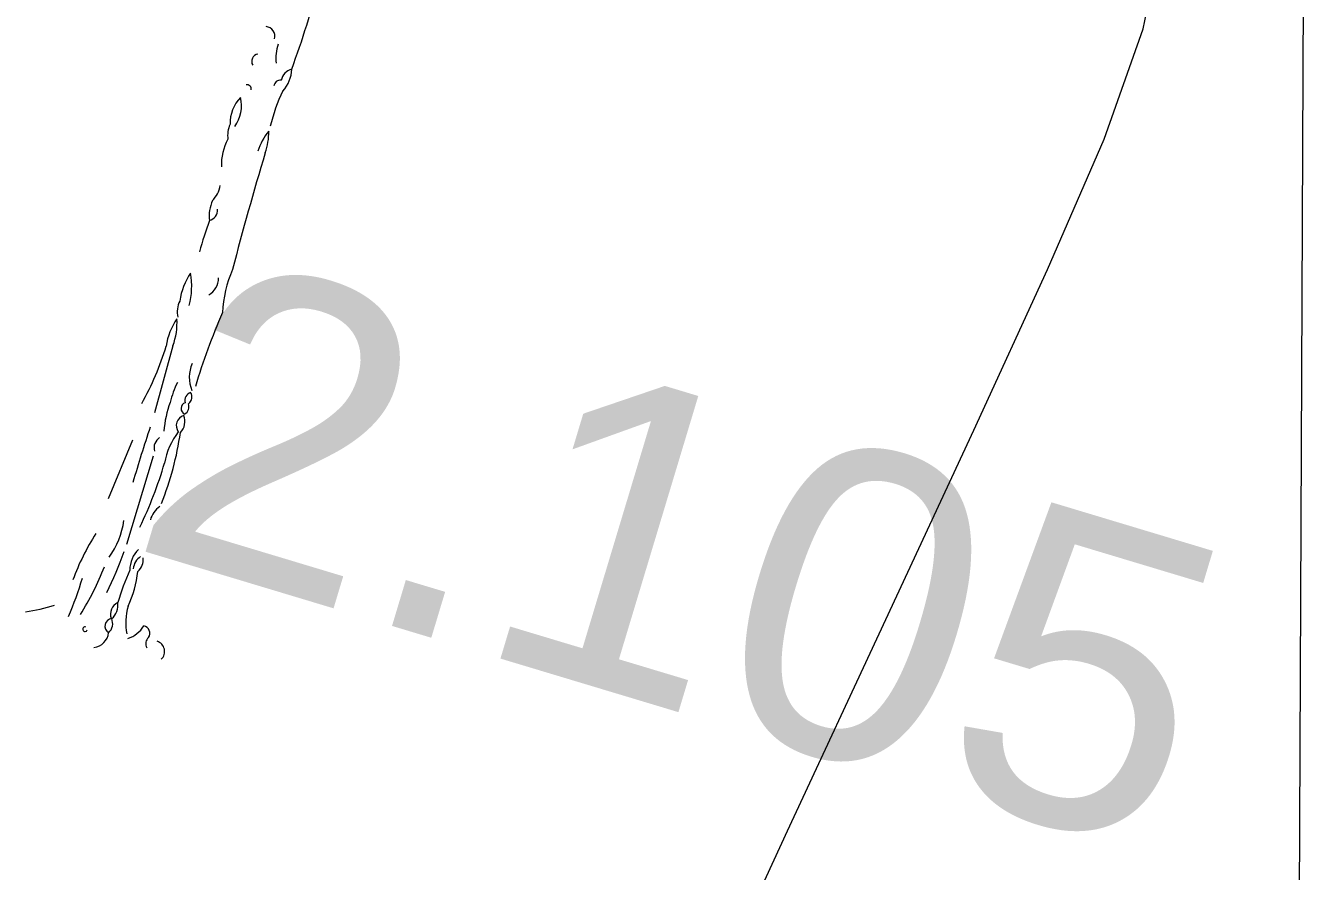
# Model space of a CAD drawing. Header units: millimetres. Extents: x -24439 to 198341, y -52871 to 149926.
# Drawn here: x 144954 to 147438, y 49721 to 51366 of the extents above; entities that cross this region are included whole.
import ezdxf

# ---------------------------------------------------------------- set-up
doc = ezdxf.new("R2010")
doc.units = ezdxf.units.MM
doc.linetypes.add('NET VAN', pattern=[1.06, 0.53, -0.53])
for name, color, linetype, lineweight in [('A-DETL-GENF-2', 9, 'NET VAN', 9), ('G-IMPT-1', 9, 'Continuous', 9), ('G-IMPT-6', 7, 'Continuous', 9)]:
    doc.layers.add(name, color=color, linetype=linetype, lineweight=lineweight)
doc.styles.add('Arial_1', font='arial_0.ttf', dxfattribs={"height": 600})

# ---------------------------------------------------------------- blocks, each defined once
blk = doc.blocks.new('NCV_TKCS_251209_TONG THE HIEN TRANG SAN DUONG - NCV_TKCS_HIEN TRANG_251209a_dwg_CX-1613001-TKCS_MB ĐỊNH VỊ CAO ĐỘ THIẾT KẾ')
at = {"layer": 'G-IMPT-1'}
for p, q in [((-20.9, 997), (-15.3, 771.8)), ((-58.1, 665.7), (-78.6, 461)), ((21, 635.9), (21, 336.3))]:
    blk.add_line(p, q, dxfattribs=at)
for centre, radius, start, end in [((-2960.4, 2154.9), 3055.1, 356.464, 2.121), ((-23.8, 2044.3), 30.8, 0.641, 102.0387), ((164.4, 2025.5), 140.7, 177.491, 203.118), ((-19.3, 1959.9), 24.1, 116.895, 226.846), ((116.6, 1924.7), 50.1, 123.542, 183.327), ((-11, 1937.7), 104, 332.795, 16.061), ((69.2, 1902.1), 19.9, 97.579, 193.032), ((-31.2, 1862.8), 14.1, 5.542, 117.2388), ((724, 1799.9), 648.9, 172.004, 182.711), ((65.5, 1775.1), 122.1, 152.958, 197.894), ((-141.5, 1773.1), 113.9, 340.841, 30.358), ((241.9, 1680.6), 180.9, 156.593, 180.223), ((-127.3, 1689.8), 212.7, 357.842, 17.15), ((31.7, 1725.5), 83.2, 171.643, 205.849), ((115, 1653.1), 162.3, 167.161, 199.846), ((10546.7, 1683.7), 10461.5, 180.01099, 182.16199), ((-105, 1524.5), 81.6, 330.607, 9.829), ((88.1, 1468.7), 123.1, 172.629, 203.631), ((-44, 1450.1), 36.3, 302.161, 19.481), ((1460.3, 1340.3), 1487.1, 176.951, 181.039), ((493.3, 1243.2), 403.3, 173.462, 193.969), ((-0.4, 1231.5), 60.5, 314.899, 17.847), ((170.6, 1174.5), 214.4, 162.523, 188.68), ((-257.9, 1127.4), 250.2, 2.095, 26.466), ((36.2, 1129.1), 78.7, 170.471, 209.778), ((2251.6, 892.4), 2164.6, 173.276, 180.04), ((160, 1021.5), 203.9, 162.013, 189.018), ((-229.1, 1010.7), 208.6, 356.236, 20.706), ((-965.5, 990.4), 924.1, 347.378, 359.941), ((166.7, 946.5), 112.1, 173.231, 218.996), ((335.4, 836), 312.2, 170.566, 183.246), ((82, 815.5), 19.7, 126.394, 263.093), ((94.6, 845.8), 28.3, 126.59, 210.79), ((59.8, 848), 27.3, 322.446, 48.974), ((59.5, 814.8), 27.5, 316.919, 37.056), ((335.9, 795), 313, 175.738, 193.231), ((97.6, 761.8), 34.8, 124.794, 231.388), ((38.7, 758.3), 50.5, 331.954, 39.467), ((4682.5, 582.9), 4699.9, 178.287, 180.579), ((296.8, 652.7), 235.6, 159.663, 186.804), ((-863, 585.8), 957.9, 354.644, 8.936), ((54.4, 673.4), 40.1, 139.811, 211.04), ((-1288.8, 615.6), 1351.6, 350.963, 0.387), ((140.7, 440), 68.7, 138.903, 184.227), ((-287.7, 368.4), 280.9, 341.766, 8.295), ((632.9, 135.9), 746.1, 163.9708, 176.8958), ((143.6, 287.7), 92.5, 150.908, 197.38), ((-1456.6, 393.2), 1478.9, 351.277, 356.86), ((115.1, 278.6), 51.6, 139.483, 192.445), ((36.6, 290.8), 52.3, 328.933, 21.918), ((892.3, 148.2), 844.4, 172.3866, 179.9853), ((-283.4, 199.3), 370.5, 351.806, 10.013), ((-1053.9, 337.5), 1031.4, 345.302, 354.966), ((-1297.1, 193.3), 1212.9, 353.648, 359.903), ((78.5, 117.1), 43.7, 134.341, 214.238), ((-2.8, 123.7), 56.4, 326.441, 25.931), ((282, 150.7), 198.8, 181.198, 207.447), ((53.9, 69.9), 24.6, 113.273, 255.875), ((13.5, 66.7), 40.2, 329.054, 40.094), ((62.7, 120.6), 89.9, 304.037, 346.778), ((153.1, 75.7), 24.4, 342.45, 96.4946), ((-468.6, 543.8), 564, 295.1, 304.937), ((-28.4, 34.8), 7.54, 89.298, 0.702), ((-5.6, 36.3), 54.4, 293.731, 10.311), ((201, 54.2), 28.5, 150.029, 222.652), ((206.2, 30.2), 34.5, 329.284, 90.2065)]:
    blk.add_arc(centre, radius, start, end, dxfattribs=at)
blk = doc.blocks.new('NCV_TKCS_251209_TONG THE HIEN TRANG SAN DUONG - NCV_TKCS_HIEN TRANG_251209a_dwg-1612995-TKCS_MB ĐỊNH VỊ CAO ĐỘ THIẾT KẾ')
at = {"layer": 'G-IMPT-1', "flags": 128}
for points in [[(563602851.8, 1145093282.1), (563604167, 1145089083), (563606454, 1145082119), (563614466, 1145054358), (563616073, 1145049661), (563620134, 1145037512), (563624300, 1145023443), (563630510, 1145001852), (563634991, 1144986784), (563635712.5, 1144984469.9)], [(563619599.4, 1145035100.1), (563619667, 1145035585.1), (563619731.4, 1145036034.4), (563619788.9, 1145036435.7), (563619835.9, 1145036776.5), (563619868.1, 1145037050.8), (563619879, 1145037278.2), (563619861.1, 1145037484.7), (563619807.1, 1145037696.5), (563619709.9, 1145037939.6), (563619561.9, 1145038240.1), (563619356.1, 1145038624), (563619084.9, 1145039117.4), (563618745.3, 1145039736.8), (563618350.4, 1145040460.6), (563617917.4, 1145041257.8), (563617463.6, 1145042097.1), (563617006.3, 1145042947.5)]]:
    blk.add_lwpolyline(points, dxfattribs=at)
at = {"xscale": 0.5999999999997676, "yscale": 0.5999999999997676, "zscale": 0.5999999999997676, "rotation": 0.0005022315763634679}
blk.add_blockref('NCV_TKCS_251209_TONG THE HIEN TRANG SAN DUONG - NCV_TKCS_HIEN TRANG_251209a_dwg_CX-1613001-TKCS_MB ĐỊNH VỊ CAO ĐỘ THIẾT KẾ', (563618263.2, 1145035546.1), dxfattribs=at)
at = {"layer": 'G-IMPT-6', "insert": (563618273, 1145036345.2), "char_height": 600, "width": 2511.846, "attachment_point": 1, "line_spacing_factor": 0.941778, "style": 'Arial_1'}
blk.add_mtext('2.105', dxfattribs=at)
blk = doc.blocks.new('NCV_TKCS_251209_TONG THE HIEN TRANG SAN DUONG - NCV_TKCS_251209_TONG THE HIEN TRANG SAN DUONG-1605292-TKCS_MB ĐỊNH VỊ CAO ĐỘ THIẾT KẾ')
at = {"rotation": 343.2379237072182}
blk.add_blockref('NCV_TKCS_251209_TONG THE HIEN TRANG SAN DUONG - NCV_TKCS_HIEN TRANG_251209a_dwg-1612995-TKCS_MB ĐỊNH VỊ CAO ĐỘ THIẾT KẾ', (-869777547.7, -933796958.8), dxfattribs=at)

msp = doc.modelspace()

# ---------------------------------------------------------------- block references
at = {"layer": 'A-DETL-GENF-2'}
msp.add_blockref('NCV_TKCS_251209_TONG THE HIEN TRANG SAN DUONG - NCV_TKCS_251209_TONG THE HIEN TRANG SAN DUONG-1605292-TKCS_MB ĐỊNH VỊ CAO ĐỘ THIẾT KẾ', (26103.5, 9888.2), dxfattribs=at)

doc.saveas('drawing.dxf')
